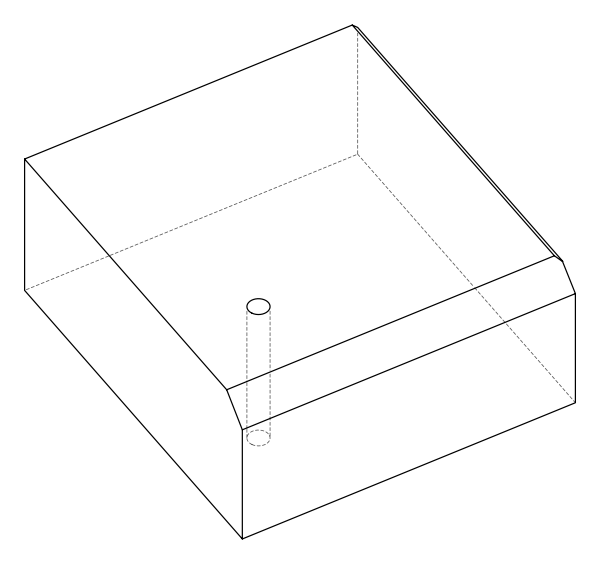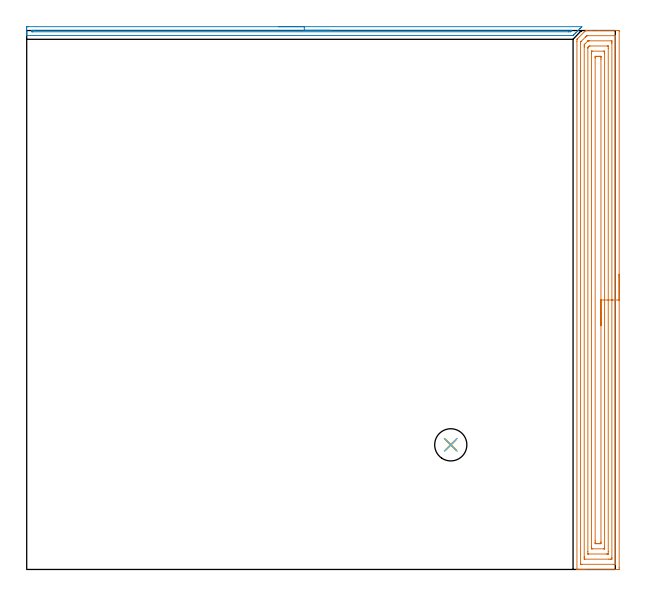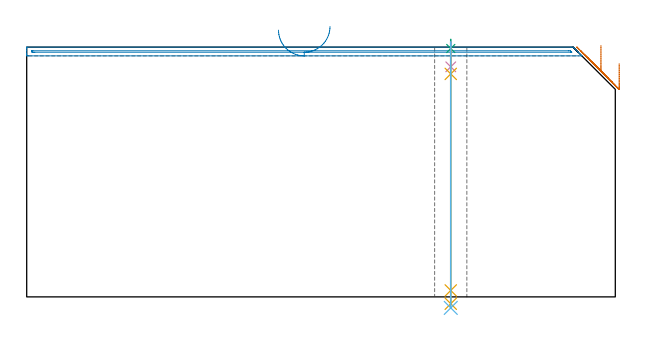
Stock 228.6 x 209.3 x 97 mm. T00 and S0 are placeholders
(PLAN: 6 operations, 4 tool changes, 14.9 min)
(1 AREA_MILL | FG_CHAMFER_SURFACE | UGT0205_001 | 10.34 min | 28218 mm3)
(2 AREA_MILL_1 | FG_CHAMFER_SURFACE_1 | UGT0205_001 | 3.57 min | 1165 mm3)
(3 SPOT_DRILL | STEP1HOLE | NXT0321_9005460120000 | 0.03 min | 1 mm3)
(4 DRILL_BLIND_HOLE_INTO_CENTER | STEP1HOLE | NXT0301_022 | 0.04 min | 149 mm3)
(5 GUN_DRILL_THROUGH_HOLE | STEP1HOLE | UGT0307_001 | 0.46 min | 1767 mm3)
(6 SPADE_DRILL_TO_ENLARGE_THROUGH_HOLE | STEP1HOLE | UGT0306_003 | 0.41 min | 9974 mm3)
(TOOL UGT0205_001 | Chamfer Mill 20 x 3 x 45 deg. | D20 FL50 Z2)
(TOOL NXT0321_9005460120000 | NC Spot Drill, 142deg, 12mm, Carbide, Uncoated | D12 PA142 FL30 Z2)
(TOOL NXT0301_022 | Carbide Drill 5.1mm [860.1-0510-015A1-MM 2214] | D5.1 PA140 FL28 Z2)
(TOOL UGT0307_001 | Gun Drill 5 mm | D5 PA130 FL24 Z1)
(TOOL UGT0306_003 | Spade Drill 12.5mm | D12.5 PA132 FL10 Z2)
(OP 1 AREA_MILL)
G17 G21 G94 G90
T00 M6
G54
G17 G0 G90 X230.1 Y114.65 S1061 M3
G43 Z107. H0
Z90.6
G94 G1 Y114.612 Z89.728 F250.
Y114.498 Z88.864
Y114.309 Z88.012
Y114.047 Z87.18
Y113.713 Z86.374
Y113.31 Z85.6
Y112.841 Z84.864
Y112.31 Z84.172
Y111.721 Z83.529
Y111.078 Z82.94
Y110.386 Z82.408
Y109.65 Z81.94
Y108.876 Z81.537
Y108.07 Z81.203
Y107.238 Z80.941
Y106.386 Z80.752
Y105.522 Z80.638
Y104.65 Z80.6
Y0.613
X230.096 Y0.006 Z80.601
X230.095 Y0.004 Z80.603
X229.489 Y0. Z81.208
X216.989 Z93.705
X216.43 Z94.267
X216.097 Z94.6
X215.537 Z95.159
X215.204 Z95.491
X214.536 Z96.163
X214.156 Z96.543
X213.761 Z96.93
X213.732 Y0.004 Z96.959
X213.703 Y0.01 Z96.988
X213.7 Y0.167 Z97.
Y205.114
X213.705 Y205.905 Z96.991
X213.807 Y206.007 Z96.891
X213.864 Y206.065 Z96.833
X216.932 Y209.133 Z93.766
X216.989 Y209.19 Z93.708
X217.094 Y209.293 Z93.603
X217.109 Y209.297 Z93.588
X217.657 Y209.3 Z93.043
X219.109 Z91.588
X222.346 Z88.35
X229.489 Z81.208
X229.771 Y209.298 Z80.926
X230.092 Y209.29 Z80.606
X230.099 Y208.969 Z80.599
X230.1 Y104.65 Z80.6
X228.686 Z82.014
Y2.31
X228.685 Y2.221 Z82.015
X228.68 Y2.042 Z82.02
X228.677 Y2.008 Z82.023
X228.67 Y2.005 Z82.03
X228.646 Y2.002 Z82.054
X228.596 Y2. Z82.104
X228.103 Z82.597
X215.602 Y2.001 Z95.098
X215.204 Y2.007 Z95.496
X215.148 Y2.01 Z95.552
X215.121 Y2.02 Z95.579
X215.118 Y2.131 Z95.582
X215.115 Y2.31 Z95.585
X215.114 Y204.311 Z95.586
X215.115 Y204.401 Z95.585
X215.12 Y204.579 Z95.58
X215.129 Y204.868 Z95.571
X215.204 Y204.95 Z95.496
X215.284 Y205.034 Z95.416
X215.364 Y205.114 Z95.336
X216.989 Y206.74 Z93.711
X217.15 Y206.901 Z93.55
X217.52 Y207.262 Z93.18
X217.543 Y207.281 Z93.157
X217.583 Y207.29 Z93.117
X217.683 Y207.295 Z93.017
X217.882 Y207.299 Z92.818
X228.198 Z82.502
X228.596 Y207.293 Z82.104
X228.652 Y207.29 Z82.048
X228.679 Y207.281 Z82.021
X228.682 Y207.169 Z82.018
X228.685 Y206.99 Z82.015
X228.686 Y104.65 Z82.014
X227.272 Z83.428
X227.271 Y4.618 Z83.429
X227.27 Y4.185 Z83.43
X227.267 Y4.071 Z83.433
X227.265 Y4.022 Z83.435
X227.181 Y4.01 Z83.519
X226.994 Y4.002 Z83.706
X226.811 Y4.001 Z83.889
X226.103 Y4. Z84.597
X216.804 Y4.001 Z93.896
X216.68 Y4.003 Z94.02
X216.582 Y4.009 Z94.118
X216.535 Y4.015 Z94.165
X216.533 Y4.033 Z94.167
X216.531 Y4.185 Z94.169
X216.529 Y4.646 Z94.171
X216.528 Y5.078 Z94.172
X216.529 Y202.896 Z94.171
X216.531 Y203.328 Z94.169
X216.535 Y203.783 Z94.165
X216.542 Y203.831 Z94.158
X216.57 Y203.863 Z94.13
X216.647 Y203.945 Z94.053
X216.921 Y204.221 Z93.779
X217.814 Y205.114 Z92.886
X217.848 Y205.149 Z92.852
X217.882 Y205.181 Z92.818
X217.977 Y205.266 Z92.723
X218.017 Y205.29 Z92.683
X218.059 Y205.293 Z92.641
X218.236 Y205.298 Z92.464
X218.59 Y205.3 Z92.11
X226.996 Y205.299 Z83.704
X227.12 Y205.297 Z83.58
X227.218 Y205.291 Z83.482
X227.265 Y205.285 Z83.435
X227.267 Y205.267 Z83.433
X227.269 Y205.114 Z83.431
X227.271 Y204.654 Z83.429
X227.272 Y204.221 Z83.428
Y104.65
X225.857 Z84.843
Y6.865
X225.852 Y6.037 Z84.848
X225.851 Y6.014 Z84.849
X225.834 Y6.01 Z84.866
X225.781 Y6.005 Z84.919
X225.673 Y6.002 Z85.027
X225.457 Y6. Z85.243
X225.025 Z85.675
X218.121 Y6.001 Z92.579
X218.017 Y6.004 Z92.683
X217.966 Y6.009 Z92.734
X217.949 Y6.013 Z92.751
X217.943 Y6.865 Z92.757
Y202.435
X217.946 Y202.643 Z92.754
X217.95 Y202.747 Z92.75
X217.953 Y202.793 Z92.747
X217.985 Y202.826 Z92.715
X218.183 Y203.028 Z92.517
X218.382 Y203.222 Z92.318
X218.453 Y203.29 Z92.247
X218.804 Y203.3 Z91.896
X225.679 Y203.299 Z85.021
X225.783 Y203.296 Z84.917
X225.834 Y203.291 Z84.866
X225.851 Y203.287 Z84.849
X225.857 Y202.435 Z84.843
Y104.65
X224.443 Z86.257
X224.442 Y8.651 Z86.258
X224.441 Y8.342 Z86.259
X224.436 Y8.03 Z86.264
X224.432 Y8.009 Z86.268
X224.416 Y8.006 Z86.284
X224.376 Y8.003 Z86.324
X224.295 Y8.001 Z86.405
X224.132 Y8. Z86.568
X219.668 Y8.002 Z91.032
X219.422 Y8.004 Z91.278
X219.373 Y8.01 Z91.327
X219.364 Y8.024 Z91.336
X219.361 Y8.064 Z91.339
X219.358 Y8.651 Z91.342
X219.357 Y8.961 Z91.343
X219.358 Y200.649 Z91.342
X219.359 Y200.958 Z91.341
X219.364 Y201.27 Z91.336
X219.368 Y201.291 Z91.332
X219.384 Y201.294 Z91.316
X219.424 Y201.297 Z91.276
X219.505 Y201.299 Z91.195
X219.668 Y201.3 Z91.032
X224.132 Y201.298 Z86.568
X224.378 Y201.296 Z86.322
X224.427 Y201.29 Z86.273
X224.436 Y201.276 Z86.264
X224.439 Y201.236 Z86.261
X224.442 Y200.649 Z86.258
X224.443 Y200.338 Z86.257
Y104.65
X223.029 Z87.671
Y10.647
X223.027 Y10.437 Z87.673
X223.024 Y10.096 Z87.676
X223.022 Y10.019 Z87.678
X222.928 Y10.01 Z87.772
X222.78 Y10.003 Z87.92
X222.346 Y10.001 Z88.354
X221.89 Y10. Z88.81
X221.454 Z89.246
X220.995 Y10.002 Z89.705
X220.82 Y10.007 Z89.88
X220.785 Y10.01 Z89.915
X220.778 Y10.071 Z89.922
X220.774 Y10.223 Z89.926
X220.772 Y10.437 Z89.928
X220.771 Y11.119 Z89.929
Y198.653
X220.772 Y198.863 Z89.928
X220.776 Y199.204 Z89.924
X220.778 Y199.281 Z89.922
X220.872 Y199.29 Z89.828
X221.02 Y199.297 Z89.68
X221.454 Y199.299 Z89.246
X221.91 Y199.3 Z88.79
X222.346 Z88.354
X222.805 Y199.298 Z87.895
X222.98 Y199.293 Z87.72
X223.015 Y199.29 Z87.685
X223.022 Y199.229 Z87.678
X223.026 Y199.077 Z87.674
X223.028 Y198.863 Z87.672
X223.029 Y198.181 Z87.671
Y104.65
Y103.778 Z87.709
Y102.913 Z87.823
Y102.062 Z88.012
Y101.23 Z88.274
Y100.424 Z88.608
Y99.65 Z89.011
Y98.914 Z89.48
Y98.222 Z90.011
Y97.579 Z90.6
Y96.99 Z91.243
Y96.458 Z91.935
Y95.99 Z92.671
Y95.587 Z93.445
Y95.253 Z94.251
Y94.991 Z95.083
Y94.802 Z95.935
Y94.688 Z96.8
Y94.65 Z97.671
G0 Z107.
M5
M2
(OP 2 AREA_MILL_1)
G17 G21 G94 G90
T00 M6
G54
G17 G0 G90 X97.8 Y210.8 S1061 M3
G43 Z107. H0
Z103.6
G94 G1 X97.838 Z102.728 F250.
X97.952 Z101.864
X98.141 Z101.012
X98.403 Z100.18
X98.737 Z99.374
X99.14 Z98.6
X99.608 Z97.864
X100.14 Z97.172
X100.729 Z96.529
X101.372 Z95.94
X102.064 Z95.408
X102.8 Z94.94
X103.574 Z94.537
X104.38 Z94.203
X105.212 Z93.941
X106.064 Z93.752
X106.928 Z93.638
X107.8 Z93.6
X215.579 Y210.799 Z93.599
X215.583 Y210.795 Z93.603
X215.579 Y210.782 Z93.616
X215.509 Y210.708 Z93.69
X214.984 Y210.184 Z94.216
X214.778 Y209.977 Z94.419
X214.199 Y209.399 Z95.001
X214.091 Y209.29 Z95.108
X213.902 Y209.1 Z95.296
X213.368 Y208.568 Z95.832
X213.025 Y208.223 Z96.173
X212.585 Y207.785 Z96.615
X212.304 Y207.505 Z96.892
X212.202 Y207.405 Z96.991
X211.411 Y207.4 Z97.
X0.169
X0.01 Y207.402 Z96.988
X0.003 Y207.543 Z96.849
X0. Y207.692 Z96.708
Y207.997 Z96.403
Y208.662 Z95.733
Y209.871 Z94.526
X0.006 Y210.415 Z93.979
X0.01 Y210.791 Z93.604
X0.228 Y210.795 Z93.602
X0.616 Y210.8 Z93.6
X107.8
Y209.386 Z95.014
X211.239 Y209.385 Z95.015
X211.411 Y209.383 Z95.017
X211.574 Y209.379 Z95.021
X211.709 Y209.371 Z95.029
X211.648 Y209.305 Z95.095
X211.509 Y209.161 Z95.239
X211.411 Y209.062 Z95.338
X211.205 Y208.864 Z95.536
X211.165 Y208.827 Z95.573
X211.1 Y208.821 Z95.579
X210.518 Y208.816 Z95.584
X210.362 Y208.814 Z95.586
X2.402 Y208.815 Z95.585
X2.245 Y208.816 Z95.584
X2.05 Y208.82 Z95.58
X2.01 Y208.821 Z95.579
X2.005 Y208.849 Z95.551
X2.003 Y208.88 Z95.52
X2.002 Y209.054 Z95.346
X2.01 Y209.372 Z95.028
X2.332 Y209.383 Z95.017
X2.402 Y209.384 Z95.016
X2.558 Y209.385 Z95.015
X3.14 Y209.386 Z95.014
X107.8
X108.672 Z95.052
X109.536 Z95.166
X110.388 Z95.355
X111.22 Z95.617
X112.026 Z95.951
X112.8 Z96.354
X113.536 Z96.823
X114.228 Z97.354
X114.871 Z97.943
X115.46 Z98.586
X115.992 Z99.279
X116.46 Z100.014
X116.863 Z100.788
X117.197 Z101.594
X117.459 Z102.426
X117.648 Z103.278
X117.762 Z104.143
X117.8 Z105.014
G0 Z107.
M5
M2
(OP 3 SPOT_DRILL)
G17 G21 G94 G90
T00 M6
G54
G17 G0 G90 X164.7 Y48.4 S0 M3
G43 Z107. H0
G94 G81 G98 Z96.462 F250. R100.
G80
M5
M2
(OP 4 DRILL_BLIND_HOLE_INTO_CENTER)
G17 G21 G94 G90
T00 M6
G54
G17 G0 G90 X164.7 Y48.4 S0 M3
G43 Z107. H1
G94 G81 G98 Z89.35 F250. R99.
G80
M5
M2
(OP 5 GUN_DRILL_THROUGH_HOLE)
G17 G21 G94 G90
T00 M6
G54
G17 G0 G90 X164.7 Y48.4 M8
G43 Z107. H0
Z96.822
S716 M3
G94 G1 Z86.594 F125. M26
G4 X.084
Z2.5 F250.
G4 X.084
Z-2.666 F125.
G4 X.084
M5
M9
G0 Z96.822
Z107.
M2
(OP 6 SPADE_DRILL_TO_ENLARGE_THROUGH_HOLE)
G17 G21 G94 G90
T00 M6
G54
G17 G0 G90 X164.7 Y48.4 S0 M3
G43 Z107. H0
G94 G73 G98 Z-4.283 F250. Q11.254 R99.
G80
M5
M2
